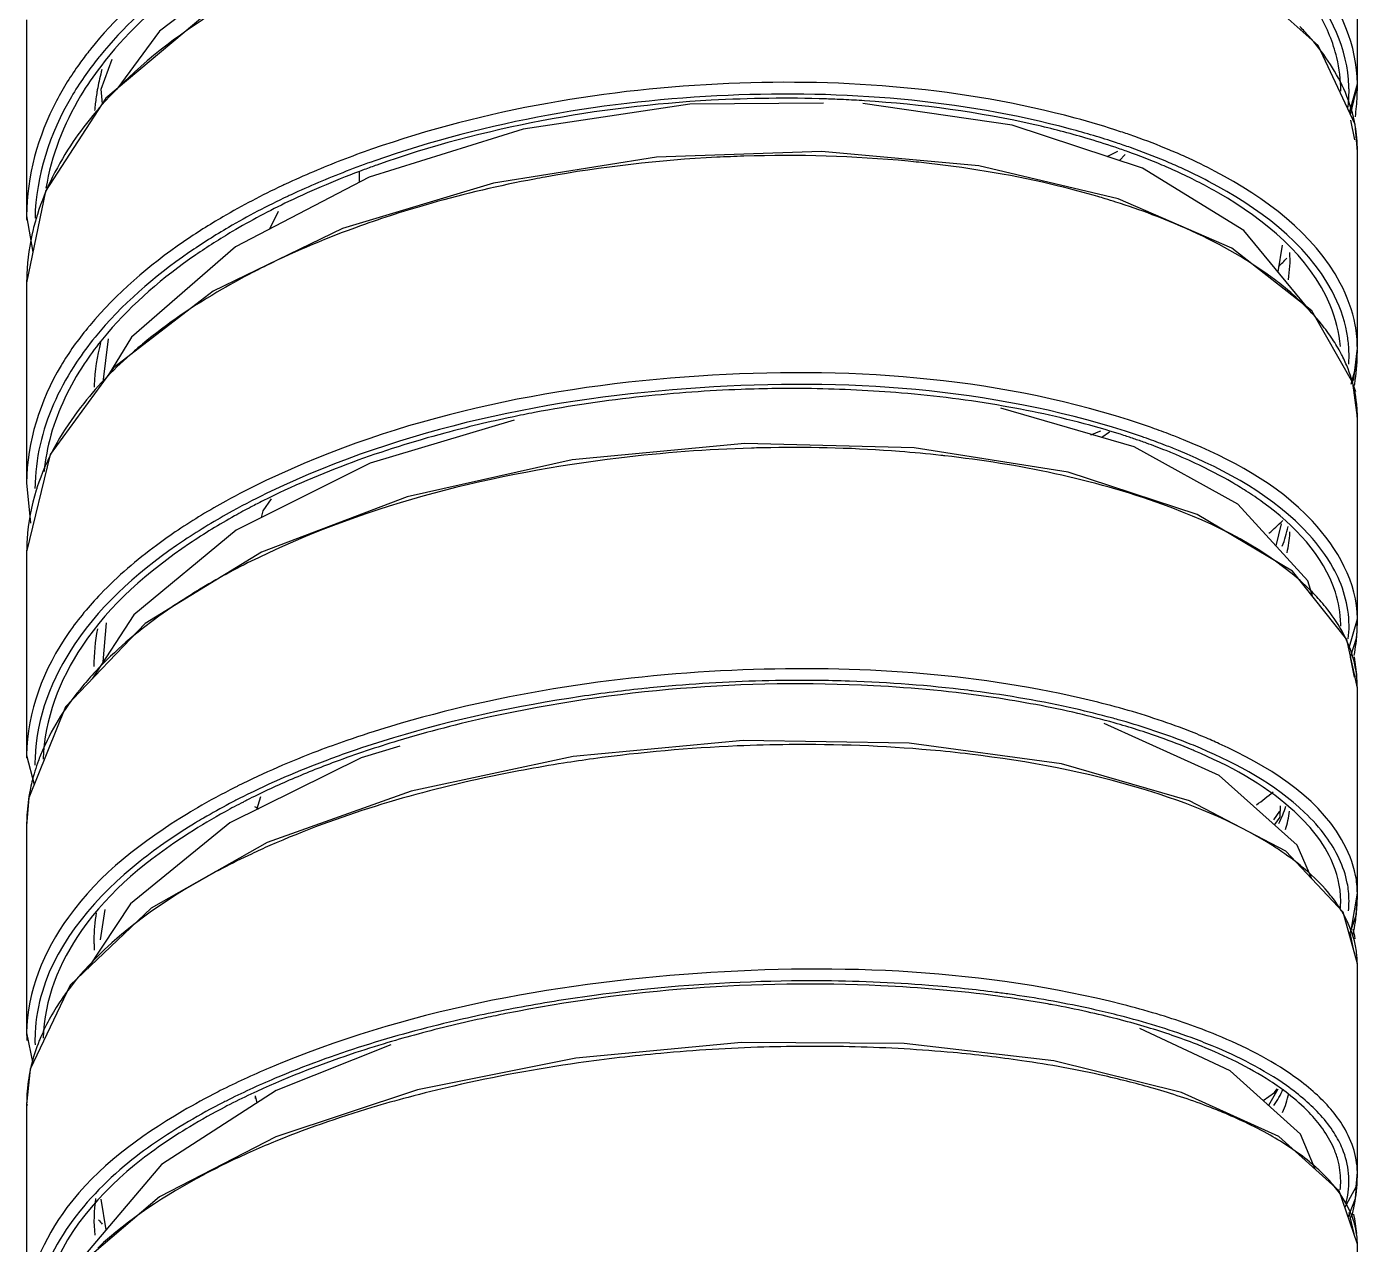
# Model space of a CAD drawing. Header units: millimetres. Extents: x 601 to 1195, y -13 to 407.
# Drawn here: x 744.7 to 756.7, y 281.23 to 292.21 of the extents above; entities that cross this region are included whole.
import ezdxf

# ---------------------------------------------------------------- set-up
doc = ezdxf.new("R2010")
doc.units = ezdxf.units.MM
doc.header["$LTSCALE"] = 0.1

msp = doc.modelspace()

# ---------------------------------------------------------------- linework, layer by layer
at = {"color": 7, "linetype": 'Continuous'}
for p, q in [((756.7031, 291.6734), (756.7029, 293.4394)), ((756.3496, 292.0391), (755.6452, 292.6659)), ((744.7037, 292.2701), (744.7035, 290.4835)), ((756.6821, 291.3269), (756.3496, 292.0391)), ((745.3763, 291.6449), (745.4736, 291.9136)), ((745.3864, 291.5129), (745.3763, 291.6449)), ((756.6325, 291.4331), (756.7029, 291.6911)), ((756.6424, 291.412), (756.7031, 291.6757)), ((756.7029, 291.6908), (756.7029, 291.6911)), ((756.6802, 291.1875), (756.6439, 291.3657)), ((749.182, 291.2824), (747.7914, 290.8504)), ((756.7032, 291.0822), (756.6821, 291.3269)), ((754.4463, 291.0375), (754.5432, 291.0838)), ((756.7032, 289.3057), (756.7032, 291.0916)), ((756.7032, 291.0822), (756.7032, 291.0916)), ((747.7033, 290.8971), (747.7033, 290.8045)), ((754.5472, 290.6563), (753.2886, 290.954)), ((755.6784, 290.3698), (754.7671, 290.9315)), ((747.7914, 290.8504), (746.5882, 290.2231)), ((748.9127, 290.7967), (747.5522, 290.388)), ((744.8734, 290.7235), (744.7035, 289.9)), ((755.5703, 290.2114), (754.5472, 290.6563)), ((746.8975, 290.3844), (746.9755, 290.5436)), ((744.7036, 290.4968), (744.7035, 290.4835)), ((744.7036, 290.4968), (744.705, 290.4786)), ((744.7037, 290.5026), (744.7037, 290.5022)), ((744.7037, 290.5022), (744.7603, 290.1756)), ((747.5522, 290.388), (746.3859, 289.8239)), ((756.2431, 289.6856), (755.6784, 290.3698)), ((746.5882, 290.2231), (745.65, 289.4104)), ((756.2927, 289.6468), (755.5703, 290.2114)), ((756.0246, 290.237), (755.9853, 289.9979)), ((744.7035, 289.9), (744.7035, 288.0952)), ((746.3859, 289.8239), (745.4864, 289.1323)), ((756.663, 288.997), (756.2927, 289.6468)), ((745.3922, 289.0038), (745.4403, 289.3934)), ((745.65, 289.4104), (745.4407, 289.0699)), ((756.6722, 289.0324), (756.7032, 289.31)), ((756.6997, 289.1726), (756.7031, 289.291)), ((745.4864, 289.1323), (744.9143, 288.3517)), ((756.6476, 288.9853), (756.6997, 289.1726)), ((756.6582, 289.0055), (756.6722, 289.0324)), ((756.7029, 288.6863), (756.663, 288.997)), ((756.6879, 288.9176), (756.6651, 288.9812)), ((754.6904, 288.4214), (753.488, 288.7704)), ((749.1002, 288.6618), (747.8015, 288.2735)), ((756.7031, 288.6688), (756.7011, 288.7005)), ((756.7031, 286.854), (756.703, 288.6918)), ((754.4694, 288.5518), (754.3995, 288.5059)), ((755.6253, 287.9025), (754.6904, 288.4214)), ((744.9143, 288.3517), (744.7036, 287.4756)), ((747.8015, 288.2735), (746.5933, 287.6692)), ((744.7035, 288.097), (744.7382, 287.7337)), ((756.2569, 287.2115), (755.6253, 287.9025)), ((756.1173, 287.2987), (755.2594, 287.8116)), ((756.0153, 287.7264), (755.9672, 287.5284)), ((744.7035, 287.4557), (744.7035, 285.6177)), ((744.7036, 287.4769), (744.7036, 286.0641)), ((746.8221, 287.4707), (745.7713, 286.828)), ((756.608, 286.6846), (756.1173, 287.2987)), ((756.303, 287.0663), (756.2569, 287.2115)), ((745.7713, 286.828), (745.054, 286.0767)), ((745.3945, 286.4816), (745.4234, 286.8346)), ((756.6261, 286.601), (756.703, 286.8697)), ((756.6969, 286.7056), (756.7031, 286.859)), ((756.703, 286.2456), (756.608, 286.6846)), ((756.6416, 286.529), (756.6969, 286.7056)), ((756.6778, 286.344), (756.6404, 286.525)), ((756.703, 284.3933), (756.703, 286.2473)), ((756.703, 286.2456), (756.703, 286.2473)), ((756.703, 286.2223), (756.703, 286.2279)), ((745.054, 286.0767), (744.7222, 285.2582)), ((755.4584, 285.4597), (754.4209, 285.9258)), ((748.0688, 285.7213), (747.7212, 285.6168)), ((756.703, 284.3736), (756.703, 285.791)), ((744.7037, 285.6358), (744.7035, 285.6177)), ((744.7036, 285.6409), (744.7036, 285.6391)), ((744.7036, 285.6409), (744.7706, 285.3778)), ((744.7037, 285.6358), (744.707, 285.6084)), ((747.7212, 285.6168), (746.5357, 285.0318)), ((756.1603, 284.8319), (755.4584, 285.4597)), ((744.7222, 285.2582), (744.7037, 285.0034)), ((746.7796, 285.1522), (746.8153, 285.2698)), ((748.1702, 285.3169), (746.8732, 284.8536)), ((755.95, 285.0589), (756.0055, 285.1363)), ((756.0066, 285.1837), (756.0042, 285.0836)), ((744.7036, 285.01), (744.7036, 283.5724)), ((756.0042, 285.0836), (755.9546, 285.0159)), ((744.7033, 284.989), (744.7033, 283.119)), ((746.8732, 284.8536), (745.8265, 284.2613)), ((756.5758, 284.2266), (756.057, 284.7764)), ((756.2911, 284.5283), (756.1603, 284.8319)), ((756.6488, 284.0804), (756.7029, 284.3974)), ((756.6936, 284.1992), (756.703, 284.3807)), ((745.8265, 284.2613), (745.0973, 283.5687)), ((745.3694, 283.9762), (745.4109, 284.2495)), ((756.703, 283.7604), (756.5758, 284.2266)), ((756.6313, 284.0231), (756.6936, 284.1992)), ((756.6749, 283.8656), (756.637, 284.0392)), ((756.703, 281.8739), (756.703, 283.7604)), ((756.7033, 281.8553), (756.7033, 283.7406)), ((756.7033, 283.7357), (756.7033, 283.7406)), ((744.7036, 283.5724), (744.7036, 283.1382)), ((745.0973, 283.5687), (744.736, 282.8108)), ((744.7036, 283.1386), (744.7033, 283.119)), ((744.7036, 283.1386), (744.7136, 283.0703)), ((744.7036, 283.1382), (744.7606, 282.8624)), ((755.5558, 282.7976), (754.7404, 283.1782)), ((747.9879, 283.0306), (746.9539, 282.6199)), ((749.6564, 282.9117), (748.2274, 282.6249)), ((744.736, 282.8108), (744.7037, 282.4934)), ((756.1897, 282.226), (755.5558, 282.7976)), ((748.2274, 282.6249), (746.9495, 282.2019)), ((755.853, 282.5296), (755.9554, 282.6018)), ((755.9852, 282.6324), (755.9019, 282.4855)), ((755.9554, 282.6018), (755.9793, 282.6356)), ((744.7088, 282.4929), (744.7033, 282.4755)), ((744.7036, 282.5006), (744.7036, 280.6008)), ((746.7812, 282.5086), (746.7658, 282.5711)), ((746.766, 282.5478), (746.7672, 282.5653)), ((744.7033, 282.4795), (744.7033, 280.5796)), ((746.9495, 282.2019), (745.901, 281.6599)), ((756.5398, 281.7152), (755.9944, 282.2038)), ((756.3214, 281.9109), (756.1897, 282.226)), ((756.6932, 281.7511), (756.7029, 281.8831)), ((756.703, 281.8739), (756.7029, 281.8831)), ((756.6878, 281.645), (756.7032, 281.8661)), ((745.901, 281.6599), (745.1505, 281.0222)), ((745.4209, 281.365), (745.3742, 281.6409)), ((756.703, 281.2333), (756.5398, 281.7152)), ((756.5906, 281.5652), (756.6932, 281.7511)), ((756.6201, 281.4782), (756.6878, 281.645)), ((756.6748, 281.3277), (756.6295, 281.5211)), ((756.703, 279.3167), (756.703, 281.2333))]:
    msp.add_line(p, q, dxfattribs=at)
for points in [[(746.9449, 292.9607), (745.9016, 292.1655), (745.5161, 291.644)], [(746.3114, 292.3118), (745.4182, 291.5618), (744.8734, 290.7235)], [(751.888, 291.5184), (750.6832, 291.5094), (749.182, 291.2824)], [(754.7671, 290.9315), (753.5889, 291.3208), (752.2441, 291.5136)], [(753.2886, 290.954), (751.8715, 291.083), (750.3826, 291.031), (748.9127, 290.7967)], [(754.609, 291.0565), (754.6084, 291.0547), (754.5591, 291.0003)], [(755.2594, 287.8116), (754.096, 288.1914), (752.7057, 288.4107), (751.1811, 288.4509), (749.6228, 288.3034), (748.1358, 287.9712), (746.8221, 287.4707)], [(746.8211, 287.7831), (746.8349, 287.8438), (746.9116, 287.9531)], [(746.5933, 287.6692), (745.671, 286.9064), (745.2956, 286.3297)], [(754.0342, 285.5623), (752.6623, 285.7486), (751.1632, 285.7731), (749.6325, 285.6282), (748.1702, 285.3169)], [(756.057, 284.7764), (755.1905, 285.2303), (754.0342, 285.5623)], [(746.5357, 285.0318), (745.6405, 284.3026), (745.2538, 283.7174)], [(755.9944, 282.2038), (755.1174, 282.6018), (753.9671, 282.8879), (752.6166, 283.0423), (751.1496, 283.0519), (749.6564, 282.9117)], [(746.9539, 282.6199), (745.9206, 281.9538), (745.1838, 281.0856)]]:
    msp.add_lwpolyline(points, dxfattribs=at)
for centre, radius, start, end in [((754.4885, 290.5348), 2.3826, 41.6236, 44.59808), ((754.5865, 290.6231), 2.2507, 40.91052, 41.60151), ((747.7978, 289.9904), 3.2247, 141.75842, 144.30387), ((747.8917, 289.9174), 3.3436, 141.36607, 141.77116), ((747.9559, 289.8386), 3.3387, 140.95191, 141.35887), ((755.2524, 291.6257), 1.3008, 0.02952, 13.46215), ((747.3459, 291.2801), 2.0367, 164.62108, 169.38494), ((747.2821, 291.292), 1.9718, 170.43695, 174.03865), ((747.3055, 291.2882), 1.9954, 169.39958, 170.4411), ((755.3234, 291.6271), 1.3045, 353.16063, 0.25755), ((755.329, 291.6268), 1.2989, 0.26876, 1.85677), ((754.5823, 291.6723), 2.1209, 358.04822, 0.03008), ((747.2615, 291.2943), 1.9511, 174.04373, 175.34816), ((751.5419, 280.2579), 11.3042, 87.31902, 88.10908), ((751.5511, 280.4501), 11.1117, 86.3513, 87.31974), ((754.5632, 291.6733), 2.1401, 352.51409, 357.53338), ((754.5791, 291.6724), 2.1242, 357.54096, 358.04853), ((747.7202, 289.4051), 3.1402, 140.37376, 145.77613), ((747.944, 289.2237), 3.4282, 138.94797, 140.42451), ((752.2686, 284.3227), 7.3094, 71.66118, 75.01567), ((752.2601, 284.3112), 7.2161, 71.66675, 75.10253), ((752.4387, 284.8491), 6.7563, 71.07131, 71.62547), ((755.4126, 291.0906), 1.2906, 0.0433, 10.04573), ((752.3309, 284.6356), 6.8436, 71.35244, 73.66344), ((752.4325, 284.8454), 6.6547, 71.06614, 71.62906), ((752.4851, 284.9984), 6.493, 70.45329, 71.06635), ((752.4907, 285.0008), 6.5959, 70.47031, 71.0715), ((752.6622, 285.4735), 6.093, 67.36665, 70.50441), ((750.4495, 283.4597), 8.0836, 111.05284, 114.9595), ((750.7414, 282.7147), 8.8837, 109.24514, 111.08327), ((751.5414, 278.8785), 12.167, 92.89097, 100.22957), ((751.5584, 278.6843), 12.3618, 91.79827, 92.92441), ((751.5518, 279.3145), 11.7317, 84.61039, 91.86258), ((752.4526, 285.002), 6.4575, 70.76276, 71.33595), ((752.5007, 285.1399), 6.3114, 70.22598, 70.76263), ((752.6658, 285.5882), 5.8338, 67.04894, 70.26166), ((752.6582, 285.4749), 5.986, 67.29228, 70.4889), ((752.8971, 286.0431), 5.4769, 65.68099, 67.34094), ((753.1469, 286.5885), 4.877, 62.20746, 65.71692), ((750.4942, 283.4579), 7.9503, 110.20614, 115.5495), ((750.4606, 283.4437), 7.9949, 111.07908, 114.95383), ((750.7461, 282.7158), 8.7768, 109.31307, 111.10934), ((750.784, 282.7038), 8.7581, 109.49109, 110.28072), ((751.6249, 280.2301), 10.8134, 83.53508, 84.54053), ((752.9061, 286.1614), 5.2122, 65.11364, 67.02508), ((752.8946, 286.0465), 5.3675, 65.58438, 67.2653), ((753.1331, 286.5657), 4.7961, 62.30838, 65.61499), ((749.9222, 284.5749), 6.85, 115.20391, 120.2325), ((750.2214, 283.9628), 7.5312, 115.00104, 115.28071), ((751.3193, 280.062), 10.9627, 100.71157, 105.7236), ((751.4594, 279.379), 11.6598, 100.26965, 100.76417), ((750.2362, 283.9385), 7.4516, 114.99474, 115.27795), ((752.2963, 283.6088), 7.3637, 73.16927, 73.69484), ((752.3588, 283.8148), 7.1484, 72.35392, 73.17073), ((749.9202, 284.6594), 6.6188, 115.55198, 120.52686), ((751.0518, 281.0422), 9.9467, 105.77036, 107.75344), ((752.544, 284.3846), 6.5493, 69.34632, 72.38708), ((745.9362, 290.4854), 1.2326, 180.08757, 181.20392), ((746.8288, 289.8733), 2.1277, 164.13198, 166.27312), ((746.8763, 289.8598), 2.177, 162.4936, 164.13363), ((746.7408, 289.8935), 2.0374, 166.23877, 177.61661), ((755.0314, 290.105), 1.0646, 350.36033, 3.65276), ((749.9575, 283.7751), 6.9994, 116.26873, 117.36198), ((754.2579, 291.7672), 2.4452, 315.1717, 317.70936), ((746.6891, 289.8979), 1.9856, 177.68302, 179.93896), ((754.0998, 287.4748), 3.077, 51.8521, 54.88726), ((747.706, 287.4882), 3.1671, 140.20541, 140.79149), ((747.7965, 287.4328), 3.1051, 139.59314, 141.3218), ((755.004, 288.4136), 1.7691, 33.566, 38.97494), ((755.4784, 289.2397), 1.1498, 4.16852, 10.59368), ((755.5339, 289.3046), 1.1693, 0.266, 10.55596), ((748.4672, 286.0624), 4.2633, 129.6209, 131.05286), ((755.1954, 288.5408), 1.5394, 27.8451, 33.55985), ((755.4918, 289.241), 1.1364, 359.82805, 4.15275), ((755.2893, 288.5922), 1.4323, 27.03609, 27.78128), ((755.3542, 288.6242), 1.36, 21.54487, 27.0745), ((755.4879, 289.2411), 1.1403, 356.23366, 359.82473), ((754.7655, 289.2855), 1.9373, 352.12772, 0.05551), ((747.072, 288.9022), 1.7613, 177.58331, 178.20868), ((754.7454, 289.2883), 1.9577, 350.74454, 352.12751), ((751.556, 276.7628), 12.1803, 96.11159, 100.75339), ((751.6122, 276.2856), 12.6607, 92.10989, 96.13471), ((751.6033, 276.5741), 12.3721, 89.17956, 92.11811), ((751.6155, 277.1753), 11.7707, 85.23459, 89.19665), ((751.7431, 278.6044), 10.336, 80.16306, 85.28181), ((755.5571, 288.6896), 1.1462, 7.99142, 9.29092), ((755.5674, 288.691), 1.1358, 5.72199, 7.99266), ((751.4614, 277.2874), 11.6472, 100.77794, 101.78258), ((755.5741, 288.6917), 1.1291, 5.07775, 5.72025), ((755.5813, 288.6923), 1.1219, 359.97378, 5.08007), ((752.6113, 282.2627), 6.7147, 71.1296, 72.42692), ((752.7169, 282.5733), 6.3866, 70.44975, 71.12445), ((746.7331, 288.0204), 1.88, 164.36869, 174.57133), ((747.1012, 287.2548), 2.4412, 149.3748, 151.5252), ((752.3055, 293.8491), 5.6809, 290.55702, 291.50923), ((752.6169, 282.406), 6.43, 71.10233, 72.04928), ((752.6166, 282.2998), 6.5716, 71.00772, 72.32736), ((752.7066, 282.6678), 6.1533, 70.09866, 71.1028), ((752.7108, 282.5757), 6.28, 70.54821, 71.00122), ((752.8165, 282.8715), 5.9659, 68.79371, 70.55908), ((752.8322, 282.8954), 6.0445, 68.77141, 70.45848), ((752.9739, 283.2615), 5.6519, 67.51988, 68.7666), ((747.0414, 287.2876), 2.373, 151.53364, 151.98959), ((751.6231, 275.3669), 13.0476, 90.92037, 91.67775), ((752.8424, 283.04), 5.7571, 68.21889, 70.10865), ((752.9615, 283.2468), 5.5635, 67.51892, 68.78806), ((752.9988, 283.433), 5.3342, 66.87095, 68.21204), ((751.7316, 277.3146), 11.0958, 83.52375, 83.70332), ((746.5996, 288.0293), 1.8211, 177.87734, 179.48739), ((746.7163, 287.4288), 2.018, 161.81587, 162.66385), ((749.7885, 281.9549), 6.8219, 115.62963, 118.81604), ((749.8195, 281.9032), 6.7744, 115.45564, 118.78287), ((749.9827, 281.5596), 7.2623, 115.46881, 115.66131), ((754.0533, 285.4415), 3.0619, 54.03157, 57.42483), ((749.8315, 281.9587), 6.6845, 116.63833, 117.66333), ((749.3189, 282.88), 5.6301, 119.11992, 123.97665), ((749.6771, 282.2523), 6.3528, 117.65988, 119.18777), ((754.2671, 289.5565), 2.5199, 310.55966, 314.38531), ((755.1851, 287.6878), 0.9109, 357.19914, 357.9377), ((746.4896, 287.4755), 1.786, 176.36584, 179.95459), ((749.2129, 282.2453), 5.7112, 120.83064, 121.84262), ((754.8406, 285.6711), 2.0476, 44.24325, 46.28616), ((755.0053, 285.829), 1.8194, 39.04552, 44.29978), ((755.5895, 286.806), 0.9636, 359.98388, 1.00138), ((755.6407, 286.8061), 0.9874, 353.21614, 0.32437), ((754.961, 286.8531), 1.7423, 357.52672, 0.02911), ((746.9268, 286.4605), 1.6162, 168.58201, 180.69569), ((754.9314, 286.8553), 1.7719, 349.73268, 356.74071), ((754.9568, 286.8533), 1.7464, 356.76165, 357.52725), ((747.7344, 284.144), 3.2983, 135.22686, 136.94255), ((755.6959, 286.2416), 1.0075, 10.28147, 14.14715), ((754.9658, 286.2254), 1.7375, 3.94018, 9.9779), ((747.5451, 284.3195), 3.0402, 136.92376, 140.23093), ((755.7293, 286.2477), 0.9736, 359.97925, 10.28179), ((751.6885, 272.6459), 13.6699, 94.74154, 95.87679), ((751.6862, 272.6835), 13.6322, 90.71252, 94.74501), ((751.6827, 273.0622), 13.2535, 88.09684, 90.71786), ((751.7356, 274.311), 12.0037, 83.04052, 88.15141), ((751.8448, 275.3114), 10.9974, 82.68896, 82.97365), ((752.3987, 278.2511), 8.1088, 74.84981, 77.11907), ((751.2316, 275.1976), 11.0412, 102.28467, 106.74383), ((752.3917, 278.2564), 8.0004, 74.82108, 77.21172), ((752.4151, 278.4759), 7.7455, 74.30479, 76.80253), ((752.5312, 278.7815), 7.4572, 74.32501, 74.7992), ((750.8463, 276.3535), 9.9667, 106.68615, 109.06945), ((752.7456, 279.6348), 6.5403, 70.53431, 74.34479), ((750.8048, 276.6233), 9.553, 106.75597, 110.33228), ((750.8505, 276.3694), 9.8468, 106.75541, 109.09722), ((751.7046, 271.7456), 13.9917, 92.42801, 97.76581), ((751.7087, 271.7635), 13.9739, 90.5267, 92.44797), ((751.712, 272.6758), 13.0617, 84.98224, 90.57795), ((753.1238, 280.7115), 5.3991, 67.2338, 70.51183), ((753.4436, 281.3515), 4.8334, 65.37178, 67.09945), ((746.4029, 285.5717), 1.6242, 178.48071, 179.33437), ((746.6113, 284.93), 1.9195, 156.42342, 160.05656), ((750.6102, 277.0701), 9.1061, 109.11061, 110.53225), ((751.6465, 272.2024), 13.5312, 97.78341, 98.94143), ((751.8171, 273.9865), 11.7469, 83.19104, 84.93364), ((753.3036, 281.1501), 4.9251, 66.95085, 67.18782), ((746.5023, 284.9694), 1.8036, 160.5588, 163.73351), ((746.4, 285.5718), 1.6214, 179.33443, 180.04277), ((746.3994, 285.5718), 1.6208, 180.04288, 180.70834), ((746.5497, 284.9531), 1.8537, 160.07562, 160.57047), ((750.3557, 277.8381), 8.2578, 110.33939, 113.4311), ((746.4229, 284.9924), 1.7209, 163.72762, 168.83556), ((749.6755, 279.2292), 6.8588, 116.56112, 116.8171), ((749.9189, 278.8453), 7.16, 113.42858, 116.82148), ((746.3501, 285.0067), 1.6467, 168.83536, 176.72406), ((749.4148, 279.7334), 6.2913, 116.76982, 120.27406), ((749.603, 279.3842), 6.5805, 116.89866, 117.80174), ((749.6844, 279.2246), 6.7597, 116.64435, 116.90156), ((754.1888, 287.4376), 2.7581, 305.56047, 309.52307), ((749.1061, 280.271), 5.6713, 120.31912, 121.30022), ((749.1956, 280.2141), 5.6115, 118.78158, 122.65612), ((749.3652, 279.8303), 6.0751, 117.77988, 120.31434), ((749.5498, 279.5797), 6.338, 117.14653, 118.82643), ((749.6771, 279.3338), 6.615, 116.86164, 117.15647), ((749.7449, 290.8359), 6.3963, 242.17619, 242.55695), ((746.3169, 285.0095), 1.6134, 176.75369, 179.98101), ((749.1374, 280.2245), 5.6197, 120.33718, 121.19105), ((749.9135, 277.9727), 7.4883, 113.75507, 115.156), ((754.3764, 282.3569), 2.9219, 55.74226, 57.72215), ((755.8375, 284.3935), 0.8654, 0.26014, 10.90823), ((755.7755, 284.3259), 0.8525, 5.96512, 10.95088), ((755.7842, 284.3274), 0.8436, 353.9838, 5.92711), ((755.5246, 283.6082), 1.2125, 31.39383, 33.93418), ((755.7264, 284.327), 0.8267, 355.4878, 0.01595), ((755.1407, 284.3743), 1.5624, 353.26746, 359.04445), ((755.1441, 284.3741), 1.559, 359.04989, 359.98039), ((746.7543, 283.9761), 1.4437, 170.26766, 180.02124), ((755.567, 283.6344), 1.1626, 30.71962, 31.38039), ((755.1058, 284.3791), 1.5977, 348.44593, 352.26075), ((755.1307, 284.3755), 1.5726, 352.27025, 353.26888), ((755.0732, 284.3855), 1.631, 347.23639, 348.45353), ((755.1228, 283.7325), 1.5809, 9.2739, 12.46629), ((746.7323, 283.9771), 1.4217, 180.05996, 181.5424), ((746.7334, 283.9771), 1.4228, 181.54274, 183.73508), ((755.8667, 283.7578), 0.8366, 7.14791, 8.15436), ((755.8778, 283.7592), 0.8253, 0.08334, 7.15459), ((755.1865, 283.741), 1.5165, 359.98441, 0.98722), ((751.7786, 268.9481), 14.6594, 89.9675, 95.77558), ((751.7752, 269.4596), 14.148, 89.75561, 89.95236), ((746.9676, 282.1106), 2.3597, 142.40837, 145.88157), ((751.6769, 269.7264), 13.8745, 97.60004, 100.43091), ((751.7482, 269.2109), 14.3949, 95.7606, 97.6103), ((751.9554, 272.0705), 11.5296, 82.5953, 84.00047), ((752.0245, 272.6115), 10.9843, 81.92693, 82.58886), ((752.1008, 273.2777), 10.2824, 79.86764, 82.39462), ((752.0619, 272.8763), 10.7168, 81.4372, 81.92628), ((746.6563, 282.3119), 1.989, 147.92935, 153.79916), ((746.8192, 282.2121), 2.18, 145.90163, 147.97912), ((752.2314, 274.0348), 9.5141, 79.57709, 79.83944), ((752.3317, 274.5649), 8.9746, 77.54893, 79.59447), ((752.5289, 275.4582), 8.0598, 75.57581, 77.54909), ((752.7771, 276.246), 7.3735, 73.31548, 75.80084), ((751.3268, 271.6081), 11.928, 102.02293, 105.02842), ((751.4854, 270.8886), 12.6648, 101.20438, 102.04703), ((752.7479, 276.3085), 7.1818, 73.54705, 75.57793), ((745.4927, 283.1194), 0.789, 180.03232, 183.56929), ((746.239, 283.0725), 1.4605, 177.38114, 181.61635), ((746.4344, 282.4187), 1.7426, 157.36752, 158.10121), ((746.4962, 282.3923), 1.8098, 153.84439, 157.34921), ((751.0743, 272.562), 10.9413, 105.04688, 106.53352), ((751.8046, 267.8736), 15.1437, 91.71594, 95.23897), ((751.7962, 268.2498), 14.7675, 88.53642, 91.72708), ((751.8359, 269.5685), 13.4482, 84.78423, 88.56182), ((751.9805, 271.1708), 11.8394, 81.76077, 84.7766), ((753.4446, 278.4137), 4.9633, 68.09536, 68.97625), ((751.5878, 269.3877), 13.6141, 98.05599, 102.87114), ((751.7798, 268.1102), 14.9059, 95.2272, 98.09887), ((749.5786, 276.4153), 6.9471, 114.80078, 116.76543), ((749.8566, 275.814), 7.6095, 112.88819, 114.8019), ((749.8736, 275.7988), 7.5239, 112.91111, 114.81433), ((746.1314, 282.4993), 1.4278, 175.39522, 179.94827), ((749.1651, 277.2231), 6.0396, 116.93571, 120.38805), ((749.4204, 276.7327), 6.5924, 116.78068, 116.98365), ((749.5974, 276.3957), 6.8662, 114.81272, 116.79881), ((751.2746, 270.7984), 12.1691, 102.91326, 104.91174), ((752.8041, 275.4688), 7.4597, 73.92779, 75.63808), ((745.4476, 282.4798), 0.7443, 178.98246, 180.02551), ((749.1828, 277.2043), 5.9575, 116.97263, 120.4679), ((749.4389, 276.7136), 6.511, 116.81441, 117.02184), ((749.5646, 276.563), 6.6591, 115.24871, 117.31053), ((749.1276, 277.3971), 5.7175, 117.46035, 121.0915), ((749.3966, 276.8925), 6.2892, 117.32823, 117.51557), ((753.8232, 278.3979), 4.3557, 64.60815, 67.48669), ((754.1559, 279.0936), 3.5845, 60.56734, 64.64507), ((749.8997, 274.925), 7.8148, 112.49686, 114.228), ((755.0975, 280.5413), 1.8543, 48.45074, 50.76633), ((755.2187, 280.678), 1.6715, 45.83601, 48.45274), ((755.8565, 281.8069), 0.6964, 353.20818, 359.96519), ((755.3096, 281.856), 1.3934, 355.69212, 356.743), ((755.3146, 281.8557), 1.3884, 356.74234, 359.30223), ((755.3167, 281.8557), 1.3863, 359.30287, 359.98368), ((746.5894, 281.4509), 1.2787, 171.17887, 186.06164), ((755.8642, 281.8174), 0.765, 343.45349, 347.16768), ((755.2547, 281.8632), 1.4488, 344.51278, 353.8897), ((755.3005, 281.8568), 1.4026, 353.95141, 354.49783), ((755.3049, 281.8564), 1.3981, 354.49751, 355.69198), ((747.3268, 283.1538), 2.6059, 220.73784, 221.84975), ((755.9498, 281.2157), 0.755, 14.07674, 19.22618), ((755.3073, 281.204), 1.396, 5.16261, 12.49259), ((755.976, 281.2227), 0.7279, 13.33739, 14.04841), ((755.9819, 281.2241), 0.7218, 12.4965, 13.33755), ((755.9907, 281.226), 0.7128, 10.81947, 12.49815), ((756.0108, 281.2297), 0.6924, 0.30249, 10.83528)]:
    msp.add_arc(centre, radius, start, end, dxfattribs=at)
for points, knots in [([(756.7029, 291.6911), (756.7026, 292.0338), (756.3542, 292.8162), (755.6808, 293.2675), (755.2871, 293.474)], [0, 0, 0, 0, 0.4353553, 1, 1, 1, 1]), ([(756.5174, 291.9286), (756.4849, 292.0646), (756.2286, 292.6802), (755.6551, 293.1015), (755.1983, 293.3432)], [0, 0, 0, 0, 0.2129067, 1, 1, 1, 1]), ([(756.6272, 291.6689), (756.6165, 292.0006), (756.2647, 292.7463), (755.6145, 293.181), (755.2339, 293.3802)], [0, 0, 0, 0, 0.4358159, 1, 1, 1, 1]), ([(746.3214, 292.9247), (746.2176, 292.8569), (745.8377, 292.5905), (745.4922, 292.2707), (745.2798, 292.005)], [0, 0, 0, 0, 0.267064, 1, 1, 1, 1]), ([(746.3834, 292.8362), (746.2821, 292.7701), (745.9107, 292.5107), (745.5724, 292.2), (745.363, 291.9419)], [0, 0, 0, 0, 0.2667894, 1, 1, 1, 1]), ([(746.4514, 292.8183), (746.3422, 292.7474), (745.9451, 292.4697), (745.5864, 292.1316), (745.3713, 291.8494)], [0, 0, 0, 0, 0.2683872, 1, 1, 1, 1]), ([(746.6575, 292.4926), (746.5279, 292.42), (746.0565, 292.1347), (745.6232, 291.779), (745.3587, 291.4752)], [0, 0, 0, 0, 0.2694317, 1, 1, 1, 1]), ([(745.179, 291.872), (745.1029, 291.7661), (744.8427, 291.354), (744.7035, 290.8597), (744.7036, 290.5026)], [0, 0, 0, 0, 0.2675046, 1, 1, 1, 1]), ([(745.3481, 291.9234), (745.26, 291.8132), (744.9593, 291.3871), (744.7868, 290.8616), (744.779, 290.4806)], [0, 0, 0, 0, 0.2702112, 1, 1, 1, 1]), ([(745.3713, 291.8494), (745.3063, 291.764), (745.078, 291.4314), (744.9243, 291.0437), (744.8781, 290.7511)], [0, 0, 0, 0, 0.2660428, 1, 1, 1, 1]), ([(754.1585, 291.3836), (753.1484, 291.6546), (750.9826, 291.8269), (748.8445, 291.4622), (747.8132, 291.102)], [0, 0, 0, 0, 0.4891248, 1, 1, 1, 1]), ([(754.1153, 291.2847), (753.1164, 291.5512), (750.9755, 291.7186), (748.8623, 291.356), (747.8433, 290.9987)], [0, 0, 0, 0, 0.4891142, 1, 1, 1, 1]), ([(751.9149, 291.5559), (751.5691, 291.5673), (750.1995, 291.5497), (748.8267, 291.3016), (747.8617, 290.96)], [0, 0, 0, 0, 0.2526426, 1, 1, 1, 1]), ([(754.2559, 291.2029), (754.1034, 291.2476), (753.4485, 291.4164), (752.7743, 291.5064), (752.2582, 291.5393)], [0, 0, 0, 0, 0.2350257, 1, 1, 1, 1]), ([(754.3637, 290.6763), (754.2458, 290.7108), (753.746, 290.8437), (753.2342, 290.9302), (752.8425, 290.9747)], [0, 0, 0, 0, 0.2375049, 1, 1, 1, 1]), ([(756.6834, 289.5188), (756.6589, 289.6504), (756.4313, 290.2587), (755.8663, 290.6677), (755.4209, 290.9029)], [0, 0, 0, 0, 0.2100136, 1, 1, 1, 1]), ([(756.6086, 289.4511), (756.5844, 289.5806), (756.3593, 290.1797), (755.8014, 290.5814), (755.3619, 290.8125)], [0, 0, 0, 0, 0.2097593, 1, 1, 1, 1]), ([(756.5501, 289.3238), (756.5406, 289.4516), (756.3862, 290.0475), (755.865, 290.4685), (755.4543, 290.706)], [0, 0, 0, 0, 0.2127206, 1, 1, 1, 1]), ([(746.4731, 290.4932), (746.3522, 290.4225), (745.9149, 290.1466), (745.5142, 289.8054), (745.2726, 289.5153)], [0, 0, 0, 0, 0.2705821, 1, 1, 1, 1]), ([(748.0188, 290.5153), (747.9163, 290.4824), (747.522, 290.3488), (747.1366, 290.1883), (746.8597, 290.0517)], [0, 0, 0, 0, 0.2584613, 1, 1, 1, 1]), ([(755.8697, 289.9918), (755.798, 290.0422), (755.4776, 290.249), (755.1286, 290.4092), (754.8541, 290.5129)], [0, 0, 0, 0, 0.2299136, 1, 1, 1, 1]), ([(746.5245, 290.3981), (746.4026, 290.3267), (745.9626, 290.0483), (745.5602, 289.7025), (745.3201, 289.4082)], [0, 0, 0, 0, 0.2711121, 1, 1, 1, 1]), ([(746.5583, 290.3608), (746.4457, 290.2942), (746.037, 290.0339), (745.6616, 289.7152), (745.4321, 289.4455)], [0, 0, 0, 0, 0.2696445, 1, 1, 1, 1]), ([(746.7405, 289.9914), (746.6481, 289.9436), (746.3017, 289.7542), (745.9725, 289.5318), (745.7485, 289.3463)], [0, 0, 0, 0, 0.2635479, 1, 1, 1, 1]), ([(745.252, 289.4903), (745.1652, 289.3839), (744.8713, 288.9748), (744.7041, 288.4642), (744.7036, 288.097)], [0, 0, 0, 0, 0.2721515, 1, 1, 1, 1]), ([(745.3201, 289.4082), (745.2614, 289.3363), (745.0534, 289.0568), (744.899, 288.7342), (744.8362, 288.4863)], [0, 0, 0, 0, 0.2663641, 1, 1, 1, 1]), ([(745.3724, 289.3733), (745.3193, 289.3069), (745.1296, 289.0486), (744.9859, 288.7539), (744.9226, 288.5269)], [0, 0, 0, 0, 0.2651491, 1, 1, 1, 1]), ([(754.6386, 288.664), (753.4009, 289.0562), (750.7111, 289.2368), (748.0683, 288.6918), (746.8597, 288.1161)], [0, 0, 0, 0, 0.4923493, 1, 1, 1, 1]), ([(754.6116, 288.5612), (753.3876, 288.9513), (750.7231, 289.1303), (748.1056, 288.591), (746.9078, 288.0199)], [0, 0, 0, 0, 0.4919009, 1, 1, 1, 1]), ([(754.5987, 288.523), (754.514, 288.5505), (754.1559, 288.6585), (753.7898, 288.7394), (753.509, 288.7885)], [0, 0, 0, 0, 0.2379161, 1, 1, 1, 1]), ([(749.0831, 288.6892), (748.8785, 288.6465), (748.1082, 288.4637), (747.3554, 288.1951), (746.8344, 287.9337)], [0, 0, 0, 0, 0.263916, 1, 1, 1, 1]), ([(756.7031, 286.8709), (756.7033, 287.1937), (756.2701, 287.9488), (755.5584, 288.3087), (755.135, 288.484)], [0, 0, 0, 0, 0.4133114, 1, 1, 1, 1]), ([(751.2411, 288.409), (750.841, 288.3973), (749.3227, 288.2816), (747.8053, 287.9104), (746.793, 287.4215)], [0, 0, 0, 0, 0.2625633, 1, 1, 1, 1]), ([(752.9486, 288.3435), (752.8244, 288.3572), (752.3142, 288.4048), (751.801, 288.4191), (751.4135, 288.4129)], [0, 0, 0, 0, 0.2437905, 1, 1, 1, 1]), ([(756.4833, 287.3341), (756.424, 287.4401), (756.064, 287.9138), (755.5208, 288.2087), (755.0889, 288.3875)], [0, 0, 0, 0, 0.2063128, 1, 1, 1, 1]), ([(756.2556, 287.1511), (755.8926, 287.4983), (754.8031, 288.0332), (753.6501, 288.2639), (752.9832, 288.3396)], [0, 0, 0, 0, 0.4280445, 1, 1, 1, 1]), ([(755.7019, 288.0217), (755.6565, 288.0508), (755.4609, 288.1692), (755.2547, 288.2697), (755.0941, 288.3384)], [0, 0, 0, 0, 0.2357564, 1, 1, 1, 1]), ([(756.5529, 286.8229), (756.5512, 286.9203), (756.4739, 287.3653), (756.1319, 287.716), (755.8517, 287.9196)], [0, 0, 0, 0, 0.2194975, 1, 1, 1, 1]), ([(746.0684, 287.6699), (746.0024, 287.6256), (745.7558, 287.4522), (745.5253, 287.2548), (745.3716, 287.0946)], [0, 0, 0, 0, 0.2637803, 1, 1, 1, 1]), ([(746.1258, 287.5785), (745.7501, 287.3266), (745.1114, 286.7871), (744.7889, 285.9789), (744.7792, 285.6148)], [0, 0, 0, 0, 0.5539271, 1, 1, 1, 1]), ([(746.1724, 287.5489), (745.8028, 287.299), (745.1742, 286.764), (744.8613, 285.9641), (744.854, 285.6045)], [0, 0, 0, 0, 0.5536332, 1, 1, 1, 1]), ([(745.3716, 287.0946), (745.2672, 286.9858), (744.9186, 286.5752), (744.7044, 286.0304), (744.7036, 285.6409)], [0, 0, 0, 0, 0.2791689, 1, 1, 1, 1]), ([(746.1997, 287.097), (746.1227, 287.0491), (745.837, 286.8619), (745.5696, 286.6452), (745.3929, 286.467)], [0, 0, 0, 0, 0.2654646, 1, 1, 1, 1]), ([(754.2064, 286.1559), (753.2139, 286.3832), (751.102, 286.5192), (749.012, 286.2089), (747.9845, 285.9005)], [0, 0, 0, 0, 0.4869559, 1, 1, 1, 1]), ([(753.4221, 286.1611), (753.0632, 286.2141), (751.5502, 286.3566), (750.0117, 286.233), (748.8824, 285.986)], [0, 0, 0, 0, 0.2388561, 1, 1, 1, 1]), ([(750.2888, 286.244), (750.0916, 286.2237), (749.3235, 286.1276), (748.5631, 285.9644), (748.0118, 285.7982)], [0, 0, 0, 0, 0.2561664, 1, 1, 1, 1]), ([(755.3245, 285.804), (755.2626, 285.8301), (754.9988, 285.9355), (754.7273, 286.0214), (754.518, 286.0781)], [0, 0, 0, 0, 0.2364614, 1, 1, 1, 1]), ([(755.2896, 285.7034), (755.2324, 285.7277), (754.989, 285.8261), (754.7388, 285.9072), (754.546, 285.9613)], [0, 0, 0, 0, 0.2369739, 1, 1, 1, 1]), ([(747.59, 285.7733), (747.5031, 285.7432), (747.1698, 285.6223), (746.8434, 285.4816), (746.6085, 285.3641)], [0, 0, 0, 0, 0.2593813, 1, 1, 1, 1]), ([(756.6873, 284.5573), (756.6653, 284.6714), (756.4346, 285.222), (755.8821, 285.5506), (755.4579, 285.7452)], [0, 0, 0, 0, 0.1993692, 1, 1, 1, 1]), ([(755.9368, 284.8273), (755.579, 285.0534), (754.6785, 285.4098), (753.7376, 285.5874), (753.2098, 285.6505)], [0, 0, 0, 0, 0.4432875, 1, 1, 1, 1]), ([(756.2987, 284.9626), (756.2403, 285.0333), (755.9344, 285.3401), (755.5444, 285.5491), (755.2319, 285.6821)], [0, 0, 0, 0, 0.2126762, 1, 1, 1, 1]), ([(756.4201, 284.9083), (756.3626, 284.9868), (756.0478, 285.3314), (755.6268, 285.5596), (755.2896, 285.7034)], [0, 0, 0, 0, 0.2098141, 1, 1, 1, 1]), ([(749.5434, 285.5692), (749.3041, 285.5315), (748.4023, 285.3642), (747.515, 285.0987), (746.897, 284.8266)], [0, 0, 0, 0, 0.2639872, 1, 1, 1, 1]), ([(746.1597, 285.1169), (745.7528, 284.8695), (745.0614, 284.3488), (744.7036, 283.5093), (744.7035, 283.1402)], [0, 0, 0, 0, 0.5633728, 1, 1, 1, 1]), ([(746.2269, 285.0319), (746.0532, 284.9267), (745.4853, 284.5411), (744.9874, 283.9802), (744.8451, 283.5124)], [0, 0, 0, 0, 0.2934106, 1, 1, 1, 1]), ([(746.1677, 284.9385), (745.8009, 284.7029), (745.1781, 284.2057), (744.8584, 283.4341), (744.8537, 283.0914)], [0, 0, 0, 0, 0.5598155, 1, 1, 1, 1]), ([(756.5305, 284.285), (756.5009, 284.3291), (756.3568, 284.5163), (756.1721, 284.6691), (756.0212, 284.7719)], [0, 0, 0, 0, 0.2254452, 1, 1, 1, 1]), ([(746.7303, 284.7508), (746.5559, 284.6689), (745.9555, 284.3569), (745.394, 283.9353), (745.0978, 283.5501)], [0, 0, 0, 0, 0.2839047, 1, 1, 1, 1]), ([(754.5857, 283.3943), (753.3441, 283.7092), (750.7083, 283.8217), (748.1094, 283.3366), (746.897, 282.8244)], [0, 0, 0, 0, 0.4932095, 1, 1, 1, 1]), ([(753.4617, 283.4696), (753.1119, 283.5165), (751.6329, 283.6425), (750.1336, 283.5317), (749.0246, 283.312)], [0, 0, 0, 0, 0.2379309, 1, 1, 1, 1]), ([(753.1605, 283.537), (753.0535, 283.5482), (752.6129, 283.5886), (752.1703, 283.606), (751.8355, 283.6074)], [0, 0, 0, 0, 0.24313, 1, 1, 1, 1]), ([(754.5637, 283.2926), (754.4923, 283.3109), (754.1927, 283.3829), (753.8893, 283.4387), (753.6576, 283.4736)], [0, 0, 0, 0, 0.2393053, 1, 1, 1, 1]), ([(749.1649, 283.3716), (748.9648, 283.3348), (748.2099, 283.1776), (747.4675, 282.9504), (746.9445, 282.7292)], [0, 0, 0, 0, 0.2637939, 1, 1, 1, 1]), ([(755.3941, 283.0216), (755.3311, 283.0476), (755.0595, 283.1532), (754.7799, 283.2374), (754.5637, 283.2926)], [0, 0, 0, 0, 0.2340688, 1, 1, 1, 1]), ([(756.3055, 282.6101), (756.25, 282.6588), (755.9841, 282.8659), (755.6793, 283.0182), (755.4364, 283.1182)], [0, 0, 0, 0, 0.2193208, 1, 1, 1, 1]), ([(747.9607, 283.0509), (747.8501, 283.018), (747.4299, 282.8857), (747.0183, 282.7248), (746.7242, 282.5859)], [0, 0, 0, 0, 0.2617875, 1, 1, 1, 1]), ([(756.0796, 282.589), (756.027, 282.6298), (755.7825, 282.8014), (755.5113, 282.9322), (755.2962, 283.0187)], [0, 0, 0, 0, 0.2230717, 1, 1, 1, 1]), ([(756.2327, 282.5319), (756.1789, 282.5787), (755.9218, 282.7777), (755.6281, 282.9248), (755.3941, 283.0216)], [0, 0, 0, 0, 0.2197439, 1, 1, 1, 1]), ([(754.6545, 282.6954), (754.5778, 282.715), (754.2548, 282.7926), (753.9275, 282.8516), (753.6772, 282.888)], [0, 0, 0, 0, 0.2383648, 1, 1, 1, 1]), ([(755.4909, 282.4217), (755.4429, 282.4416), (755.239, 282.5224), (755.0301, 282.5906), (754.8693, 282.6369)], [0, 0, 0, 0, 0.2370547, 1, 1, 1, 1]), ([(748.1431, 282.5577), (748.0341, 282.5286), (747.6166, 282.4108), (747.206, 282.2679), (746.9095, 282.145)], [0, 0, 0, 0, 0.2600418, 1, 1, 1, 1]), ([(746.1099, 282.433), (745.7199, 282.2038), (745.0598, 281.7305), (744.7045, 280.9455), (744.7036, 280.6029)], [0, 0, 0, 0, 0.5690242, 1, 1, 1, 1]), ([(756.5267, 281.9965), (756.5164, 282.0336), (756.4591, 282.191), (756.3566, 282.3289), (756.2674, 282.4214)], [0, 0, 0, 0, 0.2302269, 1, 1, 1, 1]), ([(746.162, 282.3392), (745.9593, 282.2197), (745.3347, 281.806), (744.7966, 281.1005), (744.7793, 280.5735)], [0, 0, 0, 0, 0.3085758, 1, 1, 1, 1]), ([(746.1751, 282.2932), (746.0019, 282.1885), (745.4513, 281.8148), (744.9684, 281.2431), (744.8778, 280.7809)], [0, 0, 0, 0, 0.3005649, 1, 1, 1, 1]), ([(756.6101, 281.6475), (756.6431, 281.7927), (756.6197, 282.0125), (756.5226, 282.1916), (756.4932, 282.2377)], [0, 0, 0, 0, 0.7313789, 1, 1, 1, 1]), ([(746.6927, 282.0514), (746.5583, 281.9909), (746.0796, 281.7578), (745.6257, 281.4626), (745.3442, 281.1993)], [0, 0, 0, 0, 0.276698, 1, 1, 1, 1])]:
    msp.add_open_spline(points, degree=3, knots=knots, dxfattribs=at)
for points in [[(756.595, 291.6129), (756.521, 291.7891), (756.4127, 291.9525), (756.2875, 292.097)], [(756.6834, 291.3157), (756.6654, 291.4175), (756.635, 291.5176), (756.595, 291.6129)], [(745.1237, 291.1712), (744.9867, 290.9693), (744.8735, 290.7474), (744.8001, 290.5147)], [(755.4543, 290.706), (755.339, 290.7726), (755.2203, 290.8336), (755.0995, 290.8896)], [(747.0543, 290.6766), (746.8739, 290.5914), (746.6967, 290.4989), (746.5245, 290.3981)], [(756.3794, 289.5263), (756.2688, 289.6634), (756.1389, 289.7857), (756.0005, 289.8945)], [(745.3709, 289.3616), (745.3378, 289.236), (745.3177, 289.1062), (745.3122, 288.9765)], [(745.6673, 289.2774), (745.5047, 289.1357), (745.3522, 288.9807), (745.2178, 288.8121)], [(756.6883, 288.8747), (756.6744, 288.9597), (756.6507, 289.0435), (756.6191, 289.1237)], [(745.2178, 288.8121), (745.1386, 288.7126), (745.0653, 288.6078), (745.0005, 288.4984)], [(744.8362, 288.4863), (744.8039, 288.3592), (744.7847, 288.2279), (744.7798, 288.0968)], [(744.9464, 288.402), (744.8879, 288.2921), (744.8379, 288.177), (744.7991, 288.0586)], [(744.7899, 288.0302), (744.7453, 287.8873), (744.7167, 287.7381), (744.7072, 287.5887)], [(746.5004, 287.9321), (746.3529, 287.8508), (746.2084, 287.7637), (746.0684, 287.6699)], [(746.5577, 287.8406), (746.4101, 287.7594), (746.2656, 287.6723), (746.1258, 287.5785)], [(756.0261, 287.5245), (756.0486, 287.582), (756.0664, 287.6418), (756.0783, 287.7024)], [(756.069, 287.4663), (756.0831, 287.5242), (756.092, 287.5837), (756.0949, 287.6432)], [(746.793, 287.4215), (746.6203, 287.3381), (746.4506, 287.2477), (746.2859, 287.1494)], [(756.6281, 286.8117), (756.6271, 286.9924), (756.5715, 287.1764), (756.4833, 287.3341)], [(756.562, 286.7639), (756.5206, 286.8383), (756.4719, 286.9089), (756.4183, 286.9751)], [(756.6729, 286.4879), (756.6487, 286.584), (756.6101, 286.6772), (756.562, 286.7639)], [(745.2083, 286.2643), (745.0657, 286.0928), (744.9412, 285.9023), (744.8521, 285.6978)], [(754.1626, 286.0584), (753.8596, 286.1273), (753.5526, 286.1799), (753.2443, 286.2194)], [(754.1835, 286.0168), (753.932, 286.0759), (753.6776, 286.1233), (753.4221, 286.1611)], [(747.4164, 285.5977), (747.1566, 285.5004), (746.9009, 285.3909), (746.653, 285.2665)], [(755.9957, 285.0266), (756.0209, 285.0762), (756.0424, 285.1281), (756.0588, 285.1813)], [(756.0548, 284.9717), (756.0722, 285.025), (756.0845, 285.0802), (756.0909, 285.1358)], [(756.4668, 284.7016), (756.423, 284.7954), (756.3647, 284.8829), (756.2987, 284.9626)], [(756.6125, 284.4879), (756.5832, 284.6392), (756.5113, 284.784), (756.4201, 284.9083)], [(756.5532, 284.3273), (756.5531, 284.4553), (756.521, 284.5856), (756.4668, 284.7016)], [(756.6948, 283.8765), (756.6771, 284.0001), (756.6302, 284.121), (756.5665, 284.2283)], [(744.8451, 283.5124), (744.8083, 283.3916), (744.7858, 283.2654), (744.78, 283.1392)], [(755.4364, 283.1182), (755.2592, 283.1912), (755.0776, 283.254), (754.894, 283.3091)], [(755.2252, 283.0466), (755.0797, 283.1026), (754.9315, 283.1519), (754.782, 283.1962)], [(744.8176, 283.0686), (744.7594, 282.924), (744.7207, 282.7693), (744.7082, 282.6139)], [(755.9502, 282.4828), (755.9825, 282.5306), (756.011, 282.5813), (756.0339, 282.6341)], [(756.5665, 282.3131), (756.4958, 282.4243), (756.4044, 282.523), (756.3055, 282.6101)], [(756.0281, 282.4212), (756.0532, 282.476), (756.0725, 282.534), (756.0839, 282.5932)], [(756.2674, 282.4214), (756.2092, 282.4819), (756.1459, 282.5375), (756.0796, 282.589)], [(756.4932, 282.2377), (756.4227, 282.3481), (756.3314, 282.4458), (756.2327, 282.5319)], [(756.7031, 281.8831), (756.7013, 282.0335), (756.6471, 282.1861), (756.5665, 282.3131)], [(756.2703, 281.9776), (756.1604, 282.0674), (756.0408, 282.1456), (755.9173, 282.2155)], [(756.553, 281.8065), (756.553, 281.8704), (756.5438, 281.9349), (756.5267, 281.9965)], [(756.5184, 281.7258), (756.4774, 281.7796), (756.4318, 281.83), (756.3833, 281.8771)], [(756.6627, 281.4644), (756.63, 281.5584), (756.5788, 281.6467), (756.5184, 281.7258)]]:
    msp.add_open_spline(points, degree=3, dxfattribs=at)

doc.saveas('drawing.dxf')
